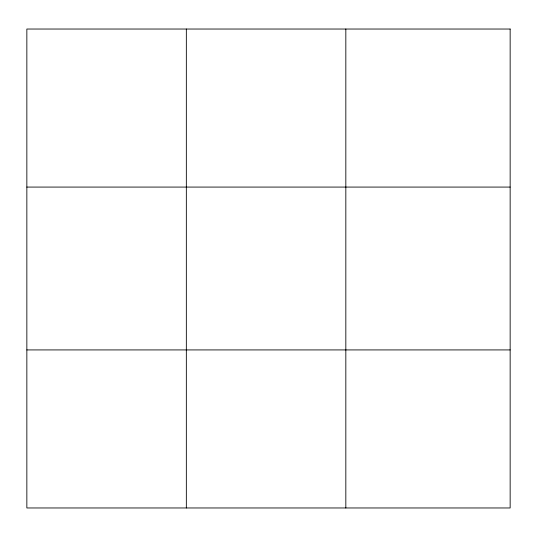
<?xml version="1.0" encoding="UTF-8"?>
<svg xmlns="http://www.w3.org/2000/svg" width="537" height="537" viewBox="0 0 537 537"><rect width="100%" height="100%" fill="white"/><g stroke="black" fill="none" stroke-linecap="round" stroke-linejoin="round"><path stroke-width="0.81" d="M186.339 29.032L186.339 507.968M345.828 29.032L345.828 507.968M26.85 187.077L510.15 187.077M26.85 349.923L510.15 349.923M510.15 29.032L510.15 507.968L26.85 507.968L26.85 29.032L510.15 29.032"/></g></svg>
